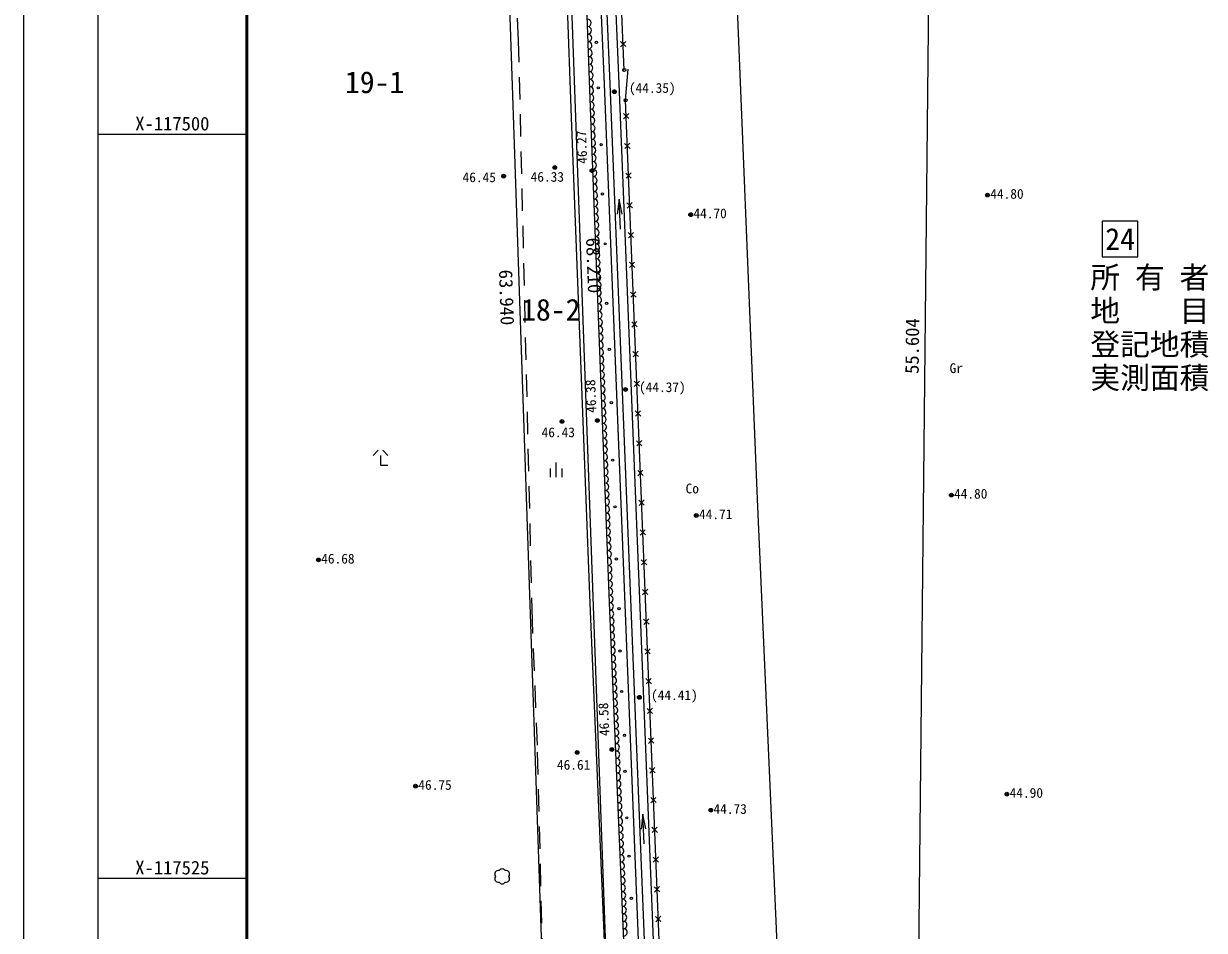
# Model space of a CAD drawing. Units: millimetres, scale not verified. Extents: x -29071210 to -28860960, y -117775216 to -117329466.
# Drawn here: x -29071210 to -29031516, y -117526741 to -117496275 of the extents above; entities that cross this region are included whole.
import ezdxf
from ezdxf.enums import TextEntityAlignment as Align

# ---------------------------------------------------------------- set-up
doc = ezdxf.new("R2010")
doc.units = ezdxf.units.MM
doc.header["$LTSCALE"] = 250
doc.header["$PDMODE"] = 32
doc.header["$PDSIZE"] = 125
doc.linetypes.add('USER2', pattern=[5, 3, -2])
for name, color, linetype, lineweight in [('S-SUV', 7, 'Continuous', 13), ('S-SUV-HTXT', 7, 'Continuous', 13), ('S-SUV-ROW', 7, 'Continuous', 15), ('S-SUV-SRVR', 3, 'Continuous', 13), ('S-SUV-TTL', 7, 'Continuous', 15)]:
    doc.layers.add(name, color=color, linetype=linetype, lineweight=lineweight)
doc.styles.add('ＭＳ ゴシック', font='')
doc.styles.get('ＭＳ ゴシック').set_extended_font_data('MS Gothic')

# ---------------------------------------------------------------- blocks, each defined once
blk = doc.blocks.new('ﾌﾟﾛｯﾄﾏｰｸ-03_1')
at = {"color": 3, "linetype": 'Continuous', "lineweight": 25}
blk.add_circle((0, 0), 0.5, dxfattribs=at)
at = {"color": 3}
blk.add_point((0, 0), dxfattribs=at)
blk = doc.blocks.new('植樹')
at = {"color": 7, "linetype": 'Continuous', "lineweight": 13}
for centre, radius, start, end in [((-0.5, 0.3), 0.5, 79.1621, 216.8699), ((-0.5, -0.3), 0.5, 143.1301, 280.8379), ((0, 0.5), 0.499, 35.631, 144.369), ((0.5, 0.3), 0.5, 323.1301, 100.8379), ((0, -0.5), 0.499, 215.631, 324.369), ((0.5, -0.3), 0.5, 259.1621, 36.8699)]:
    blk.add_arc(centre, radius, start, end, dxfattribs=at)
blk = doc.blocks.new('open_arrow')
at = {"color": 0, "linetype": 'Continuous', "lineweight": -2}
blk.add_lwpolyline([(7.5, 1.25), (0, 0), (7.5, -1.25)], dxfattribs=at)
blk = doc.blocks.new('竹林')
at = {"color": 7, "linetype": 'Continuous', "lineweight": 13}
for p, q in [((-1, 0.3), (-0.3, 1)), ((0, 0.3), (0, -1)), ((0.3, 1), (1, 0.3)), ((0, -1), (1, -1))]:
    blk.add_line(p, q, dxfattribs=at)
blk = doc.blocks.new('荒地')
at = {"color": 7, "linetype": 'Continuous', "lineweight": 13}
for p, q in [((-1, 0.25), (-1, -1.25)), ((0, -1.25), (0, 1.25)), ((1, 0.25), (1, -1.25))]:
    blk.add_line(p, q, dxfattribs=at)

msp = doc.modelspace()

# ---------------------------------------------------------------- linework, layer by layer
at = {"layer": 'S-SUV'}
for p, q in [((-29051017.4, -117497832.9), (-29051451.5, -117487709.4)), ((-29052790.5, -117499429.3), (-29053185.6, -117488575)), ((-29052141, -117499405), (-29052536, -117488552)), ((-29050962.6, -117497046.8), (-29051146.8, -117496877.8)), ((-29051139.2, -117497054.4), (-29050970.2, -117496870.2)), ((-29050975.4, -117498851.2), (-29050885.9, -117497810.1)), ((-29051697.8, -117498304.3), (-29050422.6, -117530239)), ((-29051498, -117498296), (-29050222.8, -117530231.3)), ((-29051198.3, -117498283.6), (-29049923, -117530219.6)), ((-29049775.9, -117528890.5), (-29050975.4, -117498851.2)), ((-29050862.4, -117499467.2), (-29051046.1, -117499297.6)), ((-29051039, -117499474.2), (-29050869.4, -117499290.5)), ((-29052163.5, -117515761.3), (-29052790.5, -117499429.3)), ((-29051514, -117515735), (-29052141, -117499405)), ((-29050822.5, -117500466.4), (-29051006.2, -117500296.8)), ((-29050999.1, -117500473.4), (-29050829.5, -117500289.8)), ((-29050782.6, -117501465.6), (-29050966.3, -117501296)), ((-29050959.2, -117501472.6), (-29050789.6, -117501289)), ((-29051149.6, -117503177.1), (-29051189.5, -117502177.9)), ((-29050742.7, -117502464.8), (-29050926.4, -117502295.2)), ((-29050919.3, -117502471.8), (-29050749.7, -117502288.2)), ((-29050702.8, -117503464), (-29050886.5, -117503294.4)), ((-29050879.4, -117503471.1), (-29050709.8, -117503287.4)), ((-29050662.9, -117504463.2), (-29050846.6, -117504293.6)), ((-29050839.5, -117504470.3), (-29050669.9, -117504286.6)), ((-29050623, -117505462.4), (-29050806.7, -117505292.8)), ((-29050799.6, -117505469.5), (-29050630, -117505285.8)), ((-29050583.1, -117506461.6), (-29050766.8, -117506292)), ((-29050759.7, -117506468.7), (-29050590.1, -117506285)), ((-29050543.2, -117507460.8), (-29050726.9, -117507291.2)), ((-29050719.8, -117507467.9), (-29050550.2, -117507284.2)), ((-29050503.3, -117508460), (-29050687, -117508290.4)), ((-29050679.9, -117508467.1), (-29050510.3, -117508283.4)), ((-29050463.4, -117509459.2), (-29050647.1, -117509289.6)), ((-29050640, -117509466.3), (-29050470.4, -117509282.6)), ((-29050423.5, -117510458.4), (-29050607.2, -117510288.8)), ((-29050600.1, -117510465.5), (-29050430.5, -117510281.8)), ((-29050383.6, -117511457.6), (-29050567.3, -117511288)), ((-29050560.2, -117511464.7), (-29050390.6, -117511281)), ((-29050343.7, -117512456.8), (-29050527.4, -117512287.2)), ((-29050520.3, -117512463.9), (-29050350.7, -117512280.2)), ((-29050303.8, -117513456), (-29050487.5, -117513286.5)), ((-29050480.4, -117513463.1), (-29050310.8, -117513279.4)), ((-29050263.9, -117514455.2), (-29050447.6, -117514285.7)), ((-29050440.5, -117514462.3), (-29050270.9, -117514278.6)), ((-29050400.6, -117515461.5), (-29050231, -117515277.8)), ((-29050224, -117515454.4), (-29050407.7, -117515284.9)), ((-29051493.4, -117531439.2), (-29052163.5, -117515761.3)), ((-29050844, -117531412), (-29051514, -117515735)), ((-29050184.1, -117516453.6), (-29050367.8, -117516284.1)), ((-29050360.7, -117516460.7), (-29050191.1, -117516277)), ((-29050144.2, -117517452.9), (-29050327.9, -117517283.3)), ((-29050320.8, -117517459.9), (-29050151.2, -117517276.2)), ((-29050104.3, -117518452.1), (-29050288, -117518282.5)), ((-29050280.9, -117518459.1), (-29050111.3, -117518275.4)), ((-29050064.4, -117519451.3), (-29050248.1, -117519281.7)), ((-29050241, -117519458.3), (-29050071.4, -117519274.6)), ((-29050024.5, -117520450.5), (-29050208.2, -117520280.9)), ((-29050201.1, -117520457.5), (-29050031.5, -117520273.8)), ((-29049984.6, -117521449.7), (-29050168.3, -117521280.1)), ((-29050161.2, -117521456.7), (-29049991.6, -117521273)), ((-29049944.7, -117522448.9), (-29050128.4, -117522279.3)), ((-29050121.3, -117522455.9), (-29049951.7, -117522272.2)), ((-29050352, -117523832.3), (-29050391.9, -117522833.1)), ((-29049904.8, -117523448.1), (-29050088.5, -117523278.5)), ((-29050081.4, -117523455.1), (-29049911.8, -117523271.4)), ((-29049864.9, -117524447.3), (-29050048.6, -117524277.7)), ((-29050041.5, -117524454.3), (-29049871.9, -117524270.6)), ((-29049825, -117525446.5), (-29050008.7, -117525276.9)), ((-29050001.6, -117525453.5), (-29049832, -117525269.8)), ((-29049785.1, -117526445.7), (-29049968.8, -117526276.1)), ((-29049961.7, -117526452.7), (-29049792.1, -117526269))]:
    msp.add_line(p, q, dxfattribs=at)
for points in [[(-29041210.2, -117454267.9), (-29044989.9, -117459221.6), (-29049539.6, -117465166.2), (-29050576.3, -117466512.4), (-29051473.8, -117467754.1), (-29051947.4, -117468380.3), (-29052604.3, -117469996.8), (-29052795.9, -117471279.4), (-29052807, -117472840.7), (-29052771.8, -117473645.3), (-29052722.8, -117474648.2), (-29052150.8, -117487739.6), (-29051697.8, -117498304.3)], [(-29041051.1, -117454389.1), (-29044831, -117459343), (-29049381, -117465288), (-29050416, -117466632), (-29051313, -117467873), (-29051772, -117468480), (-29052410, -117470050), (-29052596, -117471295), (-29052607, -117472837), (-29052572, -117473636), (-29052523, -117474639), (-29051951, -117487731), (-29051498, -117498296)], [(-29040812.5, -117454571), (-29044592.6, -117459525.2), (-29049143, -117465470.7), (-29050175.5, -117466811.4), (-29051071.8, -117468051.4), (-29051508.9, -117468629.5), (-29052118.6, -117470129.8), (-29052296.2, -117471318.3), (-29052307, -117472831.5), (-29052272.3, -117473622.1), (-29052223.3, -117474625.1), (-29051651.3, -117487718), (-29051198.3, -117498283.6)], [(-29045276, -117540866), (-29046536, -117512255), (-29047359, -117492198), (-29037857, -117487655), (-29039076, -117473976), (-29039812, -117462185), (-29040524, -117461163), (-29043290, -117460591)]]:
    msp.add_lwpolyline(points, dxfattribs=at)
at = {"layer": 'S-SUV', "linetype": 'USER2'}
msp.add_lwpolyline([(-29052253.1, -117544884.3), (-29054236, -117544276), (-29053849, -117539625), (-29053600, -117533998), (-29053937, -117520513), (-29054108, -117516315), (-29054569, -117496842), (-29055573, -117476393), (-29056055, -117469938), (-29054296, -117466583), (-29051229, -117463005)], dxfattribs=at)
at = {"layer": 'S-SUV'}
for centre, radius in [((-29051953.6, -117496903.5), 37.5), ((-29051017.4, -117497832.9), 50), ((-29051889.7, -117498432.1), 37.5), ((-29050975.4, -117498851.2), 50), ((-29051793.8, -117500338.9), 37.5), ((-29051751.2, -117501995.4), 37.5), ((-29051660.6, -117503673.1), 37.5), ((-29051612.7, -117505675.8), 37.5), ((-29051522.1, -117507215.1), 37.5), ((-29051452.9, -117509010), 37.5), ((-29051405, -117510943.4), 37.5), ((-29051330.4, -117512509.3), 37.5), ((-29051282.5, -117514261.7), 37.5), ((-29051191.9, -117515934.1), 37.5), ((-29051160, -117517356.2), 37.5), ((-29051106.7, -117518714.4), 37.5), ((-29051010.8, -117520184.4), 37.5), ((-29050994.9, -117521393.5), 37.5), ((-29050930.9, -117522959.4), 37.5), ((-29050856.4, -117524248.4), 37.5), ((-29050776.5, -117525665.1), 37.5)]:
    msp.add_circle(centre, radius, dxfattribs=at)
for centre, radius, start, end in [((-29052257.1, -117496250.1), 126.3, 272.66866, 91.50011), ((-29052247.9, -117496502.5), 126.3, 272.66866, 91.50011), ((-29052238.7, -117496754.9), 126.3, 272.66866, 91.50011), ((-29052229.6, -117497007.3), 126.3, 272.66866, 91.50011), ((-29052220.4, -117497259.7), 126.3, 272.66866, 91.50011), ((-29052211.2, -117497512.1), 126.3, 272.66866, 91.50011), ((-29052202, -117497764.5), 126.3, 272.66866, 91.50011), ((-29052192.8, -117498016.9), 126.3, 272.66866, 91.50011), ((-29052183.6, -117498269.3), 126.3, 272.66866, 91.50011), ((-29052174.4, -117498521.7), 126.3, 272.66866, 91.50011), ((-29052165.3, -117498774.1), 126.3, 272.66866, 91.50011), ((-29052156.1, -117499026.5), 126.3, 272.66866, 91.50011), ((-29052146.9, -117499278.8), 126.3, 272.66866, 91.50011), ((-29052136.9, -117499530.6), 125.7, 272.52241, 91.87525), ((-29052127.2, -117499781.9), 125.7, 272.52241, 91.87525), ((-29052117.6, -117500033.1), 125.7, 272.52241, 91.87525), ((-29052107.9, -117500284.3), 125.7, 272.52241, 91.87525), ((-29052098.3, -117500535.6), 125.7, 272.52241, 91.87525), ((-29052088.7, -117500786.8), 125.7, 272.52241, 91.87525), ((-29052079, -117501038), 125.7, 272.52241, 91.87525), ((-29052069.4, -117501289.3), 125.7, 272.52241, 91.87525), ((-29052059.7, -117501540.5), 125.7, 272.52241, 91.87525), ((-29052050.1, -117501791.7), 125.7, 272.52241, 91.87525), ((-29052040.4, -117502043), 125.7, 272.52241, 91.87525), ((-29052030.8, -117502294.2), 125.7, 272.52241, 91.87525), ((-29052021.1, -117502545.4), 125.7, 272.52241, 91.87525), ((-29052011.5, -117502796.6), 125.7, 272.52241, 91.87525), ((-29052001.8, -117503047.9), 125.7, 272.52241, 91.87525), ((-29051992.2, -117503299.1), 125.7, 272.52241, 91.87525), ((-29051982.5, -117503550.3), 125.7, 272.52241, 91.87525), ((-29051972.9, -117503801.6), 125.7, 272.52241, 91.87525), ((-29051963.3, -117504052.8), 125.7, 272.52241, 91.87525), ((-29051953.6, -117504304), 125.7, 272.52241, 91.87525), ((-29051944, -117504555.3), 125.7, 272.52241, 91.87525), ((-29051934.3, -117504806.5), 125.7, 272.52241, 91.87525), ((-29051924.7, -117505057.7), 125.7, 272.52241, 91.87525), ((-29051915, -117505309), 125.7, 272.52241, 91.87525), ((-29051905.4, -117505560.2), 125.7, 272.52241, 91.87525), ((-29051895.7, -117505811.4), 125.7, 272.52241, 91.87525), ((-29051886.1, -117506062.6), 125.7, 272.52241, 91.87525), ((-29051876.4, -117506313.9), 125.7, 272.52241, 91.87525), ((-29051866.8, -117506565.1), 125.7, 272.52241, 91.87525), ((-29051857.1, -117506816.3), 125.7, 272.52241, 91.87525), ((-29051847.5, -117507067.6), 125.7, 272.52241, 91.87525), ((-29051837.9, -117507318.8), 125.7, 272.52241, 91.87525), ((-29051828.2, -117507570), 125.7, 272.52241, 91.87525), ((-29051818.6, -117507821.3), 125.7, 272.52241, 91.87525), ((-29051808.9, -117508072.5), 125.7, 272.52241, 91.87525), ((-29051799.3, -117508323.7), 125.7, 272.52241, 91.87525), ((-29051789.6, -117508575), 125.7, 272.52241, 91.87525), ((-29051780, -117508826.2), 125.7, 272.52241, 91.87525), ((-29051770.3, -117509077.4), 125.7, 272.52241, 91.87525), ((-29051760.7, -117509328.6), 125.7, 272.52241, 91.87525), ((-29051751, -117509579.9), 125.7, 272.52241, 91.87525), ((-29051741.4, -117509831.1), 125.7, 272.52241, 91.87525), ((-29051731.7, -117510082.3), 125.7, 272.52241, 91.87525), ((-29051722.1, -117510333.6), 125.7, 272.52241, 91.87525), ((-29051712.5, -117510584.8), 125.7, 272.52241, 91.87525), ((-29051702.8, -117510836), 125.7, 272.52241, 91.87525), ((-29051693.2, -117511087.3), 125.7, 272.52241, 91.87525), ((-29051683.5, -117511338.5), 125.7, 272.52241, 91.87525), ((-29051673.9, -117511589.7), 125.7, 272.52241, 91.87525), ((-29051664.2, -117511841), 125.7, 272.52241, 91.87525), ((-29051654.6, -117512092.2), 125.7, 272.52241, 91.87525), ((-29051644.9, -117512343.4), 125.7, 272.52241, 91.87525), ((-29051635.3, -117512594.6), 125.7, 272.52241, 91.87525), ((-29051625.6, -117512845.9), 125.7, 272.52241, 91.87525), ((-29051616, -117513097.1), 125.7, 272.52241, 91.87525), ((-29051606.3, -117513348.3), 125.7, 272.52241, 91.87525), ((-29051596.7, -117513599.6), 125.7, 272.52241, 91.87525), ((-29051587.1, -117513850.8), 125.7, 272.52241, 91.87525), ((-29051577.4, -117514102), 125.7, 272.52241, 91.87525), ((-29051567.8, -117514353.3), 125.7, 272.52241, 91.87525), ((-29051558.1, -117514604.5), 125.7, 272.52241, 91.87525), ((-29051548.5, -117514855.7), 125.7, 272.52241, 91.87525), ((-29051538.8, -117515107), 125.7, 272.52241, 91.87525), ((-29051529.2, -117515358.2), 125.7, 272.52241, 91.87525), ((-29051519.5, -117515609.4), 125.7, 272.52241, 91.87525), ((-29051508.2, -117515859.4), 124.5, 272.2333, 92.6611), ((-29051497.6, -117516108.2), 124.5, 272.2333, 92.6611), ((-29051486.9, -117516357.1), 124.5, 272.2333, 92.6611), ((-29051476.3, -117516605.9), 124.5, 272.2333, 92.6611), ((-29051465.7, -117516854.8), 124.5, 272.2333, 92.6611), ((-29051455, -117517103.6), 124.5, 272.2333, 92.6611), ((-29051444.4, -117517352.4), 124.5, 272.2333, 92.6611), ((-29051433.8, -117517601.3), 124.5, 272.2333, 92.6611), ((-29051423.1, -117517850.1), 124.5, 272.2333, 92.6611), ((-29051412.5, -117518099), 124.5, 272.2333, 92.6611), ((-29051401.9, -117518347.8), 124.5, 272.2333, 92.6611), ((-29051391.2, -117518596.7), 124.5, 272.2333, 92.6611), ((-29051380.6, -117518845.5), 124.5, 272.2333, 92.6611), ((-29051370, -117519094.3), 124.5, 272.2333, 92.6611), ((-29051359.3, -117519343.2), 124.5, 272.2333, 92.6611), ((-29051348.7, -117519592), 124.5, 272.2333, 92.6611), ((-29051338.1, -117519840.9), 124.5, 272.2333, 92.6611), ((-29051327.4, -117520089.7), 124.5, 272.2333, 92.6611), ((-29051316.8, -117520338.5), 124.5, 272.2333, 92.6611), ((-29051306.2, -117520587.4), 124.5, 272.2333, 92.6611), ((-29051295.5, -117520836.2), 124.5, 272.2333, 92.6611), ((-29051284.9, -117521085.1), 124.5, 272.2333, 92.6611), ((-29051274.2, -117521333.9), 124.5, 272.2333, 92.6611), ((-29051263.6, -117521582.7), 124.5, 272.2333, 92.6611), ((-29051253, -117521831.6), 124.5, 272.2333, 92.6611), ((-29051242.3, -117522080.4), 124.5, 272.2333, 92.6611), ((-29051231.7, -117522329.3), 124.5, 272.2333, 92.6611), ((-29051221.1, -117522578.1), 124.5, 272.2333, 92.6611), ((-29051210.4, -117522827), 124.5, 272.2333, 92.6611), ((-29051199.8, -117523075.8), 124.5, 272.2333, 92.6611), ((-29051189.2, -117523324.6), 124.5, 272.2333, 92.6611), ((-29051178.5, -117523573.5), 124.5, 272.2333, 92.6611), ((-29051167.9, -117523822.3), 124.5, 272.2333, 92.6611), ((-29051157.3, -117524071.2), 124.5, 272.2333, 92.6611), ((-29051146.6, -117524320), 124.5, 272.2333, 92.6611), ((-29051136, -117524568.8), 124.5, 272.2333, 92.6611), ((-29051125.4, -117524817.7), 124.5, 272.2333, 92.6611), ((-29051114.7, -117525066.5), 124.5, 272.2333, 92.6611), ((-29051104.1, -117525315.4), 124.5, 272.2333, 92.6611), ((-29051093.5, -117525564.2), 124.5, 272.2333, 92.6611), ((-29051082.8, -117525813.1), 124.5, 272.2333, 92.6611), ((-29051072.2, -117526061.9), 124.5, 272.2333, 92.6611), ((-29051061.6, -117526310.7), 124.5, 272.2333, 92.6611), ((-29051050.9, -117526559.6), 124.5, 272.2333, 92.6611), ((-29051040.3, -117526808.4), 124.5, 272.2333, 92.6611)]:
    msp.add_arc(centre, radius, start, end, dxfattribs=at)
at = {"layer": 'S-SUV-HTXT', "lineweight": 15}
msp.add_lwpolyline([(-29033748.5, -117502911.8), (-29034948.5, -117502911.8), (-29034948.5, -117504111.8), (-29033748.5, -117504111.8)], close=True, dxfattribs=at)
at = {"layer": 'S-SUV-ROW'}
for p, q in [((-29053713.5, -117470481.9), (-29051241.5, -117538347.1)), ((-29053452.1, -117537262.1), (-29055614.9, -117473657.9)), ((-29041193.4, -117534764.2), (-29040611.6, -117479462.5))]:
    msp.add_line(p, q, dxfattribs=at)
at = {"layer": 'S-SUV-TTL'}
for p, q in [((-29063709.7, -117500000), (-29068709.7, -117500000)), ((-29063709.7, -117525000), (-29068709.7, -117525000))]:
    msp.add_line(p, q, dxfattribs=at)
for points in [[(-29071209.7, -117775215.9), (-28860959.7, -117775215.9), (-28860959.7, -117329465.9), (-29071209.7, -117329465.9)], [(-29068709.7, -117772715.9), (-28863459.7, -117772715.9), (-28863459.7, -117331965.9), (-29068709.7, -117331965.9)]]:
    msp.add_lwpolyline(points, close=True, dxfattribs=at)
at = {"layer": 'S-SUV-TTL', "color": 2, "lineweight": 50}
msp.add_lwpolyline([(-29063709.7, -117767715.9), (-28868459.7, -117767715.9), (-28868459.7, -117336965.9), (-29063709.7, -117336965.9)], close=True, dxfattribs=at)

# ---------------------------------------------------------------- block references
at = {"layer": 'S-SUV'}
for name, p, xscale, yscale, rotation in [('open_arrow', (-29051189.5, -117502177.9), 66.7, 66.7, 272.3), ('open_arrow', (-29050391.9, -117522833.1), 66.7, 66.7, 272.3), ('植樹', (-29055123, -117524926), 250, 250, 0.00328)]:
    msp.add_blockref(name, p, dxfattribs=dict(at, xscale=xscale, yscale=yscale, rotation=rotation))
for name, p, xscale, yscale in [('竹林', (-29059212.6, -117510856.6), 250, 250), ('荒地', (-29053312.3, -117511266.7), 200, 200)]:
    msp.add_blockref(name, p, dxfattribs=dict(at, xscale=xscale, yscale=yscale))
at = {"layer": 'S-SUV-SRVR', "xscale": 75, "yscale": 75}
for p in [(-29051351.7, -117498562), (-29055073, -117501400), (-29053354, -117501106), (-29052103, -117501215), (-29038805.5, -117502037.1), (-29048785, -117502694), (-29050975.1, -117508568.2), (-29053111, -117509642), (-29051923.1, -117509610.9), (-29040023, -117512115), (-29048596, -117512802), (-29061297, -117514295), (-29050510.6, -117518911.8), (-29052604, -117520761), (-29051435, -117520667.6), (-29058031.2, -117521896.2), (-29038154, -117522164), (-29048110, -117522704)]:
    msp.add_blockref('ﾌﾟﾛｯﾄﾏｰｸ-03_1', p, dxfattribs=at)

# ---------------------------------------------------------------- texts
at = {"layer": 'S-SUV-HTXT', "style": 'ＭＳ ゴシック'}
for s, p in [('19-1', (-29058412.8, -117498828.9)), ('18-2', (-29052490.6, -117506473.9))]:
    msp.add_text(s, height=733.1, dxfattribs=at).set_placement(p, align=Align.BOTTOM_RIGHT)
for s, height, p in [('24', 733.1, (-29034348.5, -117503511.8)), ('Gr', 329.9, (-29039856.7, -117507851.7)), ('Co', 329.9, (-29048731.1, -117511894.2))]:
    msp.add_text(s, height=height, dxfattribs=at).set_placement(p, align=Align.MIDDLE_CENTER)
for s, rotation, p in [('68.210', 272.086, (-29052040.3, -117504398.6)), ('63.940', 271.948, (-29054970.7, -117505474.9)), ('55.604', 89.397, (-29041340, -117507108.7))]:
    msp.add_text(s, height=458.2, rotation=rotation, dxfattribs=at).set_placement(p, align=Align.MIDDLE_CENTER)
for s, p in [('所 有 者 : 京都府', (-29035348.5, -117505386.8)), ('地\u3000\u3000目 : 学校用地', (-29035348.5, -117506511.8)), ('登記地積 : 1272㎡', (-29035348.5, -117507636.8)), ('実測面積 : 1296.80㎡', (-29035348.5, -117508761.8))]:
    msp.add_text(s, height=733.1, dxfattribs=at).set_placement(p, align=Align.BOTTOM_LEFT)
at = {"layer": 'S-SUV-SRVR', "style": 'ＭＳ ゴシック'}
for s, p in [('(44.35)', (-29050076.1, -117498699.4)), ('(44.37)', (-29049737.8, -117508753.2)), ('(44.41)', (-29049332.2, -117519100.9))]:
    msp.add_text(s, height=329.9, dxfattribs=at).set_placement(p, align=Align.BOTTOM_CENTER)
for s, rotation, p in [('46.27', 92.199, (-29052162, -117500974.9)), ('46.38', 92.199, (-29051854, -117509343.1)), ('46.58', 92.447, (-29051417.8, -117520201.1))]:
    msp.add_text(s, height=329.9, rotation=rotation, dxfattribs=at).set_placement(p, align=Align.BOTTOM_LEFT)
for s, p in [('46.45', (-29056453.8, -117501700.5)), ('46.33', (-29054165.3, -117501686)), ('44.80', (-29038714.7, -117502257.3)), ('44.70', (-29048694.1, -117502914.2)), ('46.43', (-29053797.1, -117510269.7)), ('44.80', (-29039932.1, -117512335.2)), ('44.71', (-29048505.1, -117513022.2)), ('46.68', (-29061206.1, -117514515.2)), ('46.61', (-29053281, -117521441.4)), ('46.75', (-29057940.4, -117522116.4)), ('44.90', (-29038063.1, -117522384.2)), ('44.73', (-29048019.1, -117522924.2))]:
    msp.add_text(s, height=329.9, dxfattribs=at).set_placement(p, align=Align.BOTTOM_LEFT)
at = {"layer": 'S-SUV-TTL', "style": 'ＭＳ ゴシック'}
for s, p in [('X-117500', (-29066209.7, -117500000)), ('X-117525', (-29066209.7, -117525000))]:
    msp.add_text(s, height=458.2, dxfattribs=at).set_placement(p, align=Align.BOTTOM_CENTER)

doc.saveas('drawing.dxf')
